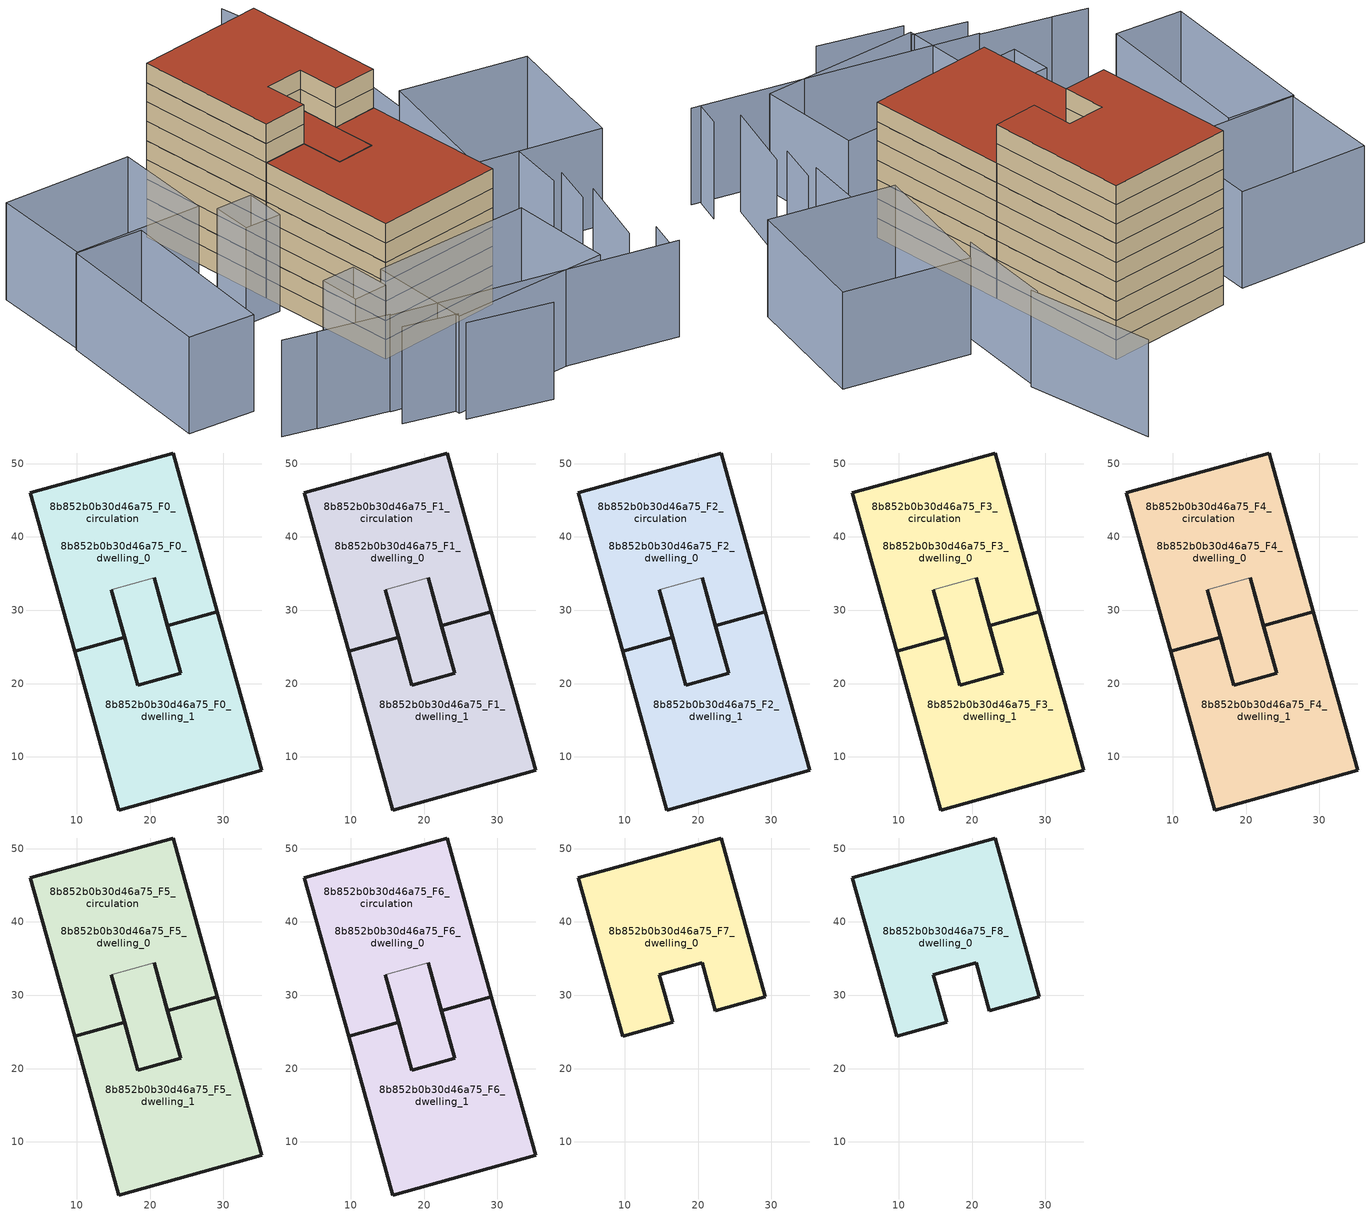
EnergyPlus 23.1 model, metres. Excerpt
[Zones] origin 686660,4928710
8b852b0b30d46a75_F0_dwelling_0
 floor ground (EU_floor_Construction): 20.54,34.4 22.35,27.91 24.16,21.42 18.31,19.79 14.7,32.77 z0; 23.14,51.45 29.16,29.81 22.35,27.91 20.54,34.4 14.7,32.77 16.51,26.28 9.69,24.38 3.67,46.03 z0
 wall outside (EU_wall_Construction): 20.54,34.4 22.35,27.91 29.16,29.81 23.14,51.45 3.67,46.03 9.69,24.38 16.51,26.28 14.7,32.77 z0:3
 wall to 8b852b0b30d46a75_F0_circulation (EU_wall_Construction): 14.7,32.77 20.54,34.4 z0:3
8b852b0b30d46a75_F0_dwelling_1
 floor ground (EU_floor_Construction): 29.16,29.81 35.19,8.16 15.72,2.74 9.69,24.38 16.51,26.28 18.31,19.79 24.16,21.42 22.35,27.91 z0; 20.54,34.4 22.35,27.91 24.16,21.42 18.31,19.79 14.7,32.77 z0
 wall outside (EU_wall_Construction): 35.19,8.16 29.16,29.81 22.35,27.91 24.16,21.42 18.31,19.79 16.51,26.28 9.69,24.38 15.72,2.74 35.19,8.16 z0:3
8b852b0b30d46a75_F0_circulation
 floor ground (EU_floor_Construction): 20.54,34.4 22.35,27.91 24.16,21.42 18.31,19.79 14.7,32.77 z0; 23.14,51.45 29.16,29.81 22.35,27.91 20.54,34.4 14.7,32.77 16.51,26.28 9.69,24.38 3.67,46.03 z0; 29.16,29.81 35.19,8.16 15.72,2.74 9.69,24.38 16.51,26.28 18.31,19.79 24.16,21.42 22.35,27.91 z0
 wall outside (EU_wall_Construction): 14.7,32.77 18.31,19.79 24.16,21.42 20.54,34.4 z0:3
8b852b0b30d46a75_F1_dwelling_0
 floor outside (EU_floor_Construction): 23.14,51.45 29.16,29.81 22.35,27.91 20.54,34.4 14.7,32.77 16.51,26.28 9.69,24.38 3.67,46.03 z3; 20.54,34.4 22.35,27.91 24.16,21.42 18.31,19.79 16.51,26.28 14.7,32.77 z3
 wall outside (EU_wall_Construction): 20.54,34.4 22.35,27.91 29.16,29.81 23.14,51.45 3.67,46.03 9.69,24.38 16.51,26.28 14.7,32.77 z3:6
 wall to 8b852b0b30d46a75_F1_circulation (EU_wall_Construction): 14.7,32.77 20.54,34.4 z3:6
8b852b0b30d46a75_F1_dwelling_1
 floor to 8b852b0b30d46a75_F0_dwelling_1 (EU_floor_Construction): 29.16,29.81 35.19,8.16 15.72,2.74 9.69,24.38 16.51,26.28 18.31,19.79 24.16,21.42 22.35,27.91 z3; 20.54,34.4 22.35,27.91 24.16,21.42 18.31,19.79 16.51,26.28 14.7,32.77 z3
 wall outside (EU_wall_Construction): 35.19,8.16 29.16,29.81 22.35,27.91 24.16,21.42 18.31,19.79 16.51,26.28 9.69,24.38 15.72,2.74 35.19,8.16 z3:6
8b852b0b30d46a75_F1_circulation
 floor outside (EU_floor_Construction): 29.16,29.81 35.19,8.16 15.72,2.74 9.69,24.38 16.51,26.28 18.31,19.79 24.16,21.42 22.35,27.91 z3
 floor to 8b852b0b30d46a75_F0_circulation (EU_floor_Construction): 20.54,34.4 22.35,27.91 24.16,21.42 18.31,19.79 14.7,32.77 z3; 23.14,51.45 29.16,29.81 22.35,27.91 20.54,34.4 14.7,32.77 16.51,26.28 9.69,24.38 3.67,46.03 z3
 wall outside (EU_wall_Construction): 14.7,32.77 18.31,19.79 24.16,21.42 20.54,34.4 z3:6
8b852b0b30d46a75_F2_dwelling_0
 floor outside (EU_floor_Construction): 23.14,51.45 29.16,29.81 22.35,27.91 20.54,34.4 14.7,32.77 16.51,26.28 9.69,24.38 3.67,46.03 z6; 20.54,34.4 22.35,27.91 24.16,21.42 18.31,19.79 16.51,26.28 14.7,32.77 z6
 wall outside (EU_wall_Construction): 20.54,34.4 22.35,27.91 29.16,29.81 23.14,51.45 3.67,46.03 9.69,24.38 16.51,26.28 14.7,32.77 z6:9
 wall to 8b852b0b30d46a75_F2_circulation (EU_wall_Construction): 14.7,32.77 20.54,34.4 z6:9
8b852b0b30d46a75_F2_dwelling_1
 floor to 8b852b0b30d46a75_F1_dwelling_1 (EU_floor_Construction): 29.16,29.81 35.19,8.16 15.72,2.74 9.69,24.38 16.51,26.28 18.31,19.79 24.16,21.42 22.35,27.91 z6; 20.54,34.4 22.35,27.91 24.16,21.42 18.31,19.79 16.51,26.28 14.7,32.77 z6
 wall outside (EU_wall_Construction): 35.19,8.16 29.16,29.81 22.35,27.91 24.16,21.42 18.31,19.79 16.51,26.28 9.69,24.38 15.72,2.74 35.19,8.16 z6:9
8b852b0b30d46a75_F2_circulation
 floor outside (EU_floor_Construction): 29.16,29.81 35.19,8.16 15.72,2.74 9.69,24.38 16.51,26.28 18.31,19.79 24.16,21.42 22.35,27.91 z6
 floor to 8b852b0b30d46a75_F1_circulation (EU_floor_Construction): 20.54,34.4 22.35,27.91 24.16,21.42 18.31,19.79 14.7,32.77 z6; 23.14,51.45 29.16,29.81 22.35,27.91 20.54,34.4 14.7,32.77 16.51,26.28 9.69,24.38 3.67,46.03 z6
 wall outside (EU_wall_Construction): 14.7,32.77 18.31,19.79 24.16,21.42 20.54,34.4 z6:9
8b852b0b30d46a75_F3_dwelling_0
 floor outside (EU_floor_Construction): 23.14,51.45 29.16,29.81 22.35,27.91 20.54,34.4 14.7,32.77 16.51,26.28 9.69,24.38 3.67,46.03 z9; 20.54,34.4 22.35,27.91 24.16,21.42 18.31,19.79 16.51,26.28 14.7,32.77 z9
 wall outside (EU_wall_Construction): 20.54,34.4 22.35,27.91 29.16,29.81 23.14,51.45 3.67,46.03 9.69,24.38 16.51,26.28 14.7,32.77 z9:12
 wall to 8b852b0b30d46a75_F3_circulation (EU_wall_Construction): 14.7,32.77 20.54,34.4 z9:12
8b852b0b30d46a75_F3_dwelling_1
 floor to 8b852b0b30d46a75_F2_dwelling_1 (EU_floor_Construction): 29.16,29.81 35.19,8.16 15.72,2.74 9.69,24.38 16.51,26.28 18.31,19.79 24.16,21.42 22.35,27.91 z9; 20.54,34.4 22.35,27.91 24.16,21.42 18.31,19.79 16.51,26.28 14.7,32.77 z9
 wall outside (EU_wall_Construction): 35.19,8.16 29.16,29.81 22.35,27.91 24.16,21.42 18.31,19.79 16.51,26.28 9.69,24.38 15.72,2.74 35.19,8.16 z9:12
8b852b0b30d46a75_F3_circulation
 floor outside (EU_floor_Construction): 29.16,29.81 35.19,8.16 15.72,2.74 9.69,24.38 16.51,26.28 18.31,19.79 24.16,21.42 22.35,27.91 z9
 floor to 8b852b0b30d46a75_F2_circulation (EU_floor_Construction): 20.54,34.4 22.35,27.91 24.16,21.42 18.31,19.79 14.7,32.77 z9; 23.14,51.45 29.16,29.81 22.35,27.91 20.54,34.4 14.7,32.77 16.51,26.28 9.69,24.38 3.67,46.03 z9
 wall outside (EU_wall_Construction): 14.7,32.77 18.31,19.79 24.16,21.42 20.54,34.4 z9:12
8b852b0b30d46a75_F4_dwelling_0
 floor outside (EU_floor_Construction): 23.14,51.45 29.16,29.81 22.35,27.91 20.54,34.4 14.7,32.77 16.51,26.28 9.69,24.38 3.67,46.03 z12; 20.54,34.4 22.35,27.91 24.16,21.42 18.31,19.79 16.51,26.28 14.7,32.77 z12
 wall outside (EU_wall_Construction): 20.54,34.4 22.35,27.91 29.16,29.81 23.14,51.45 3.67,46.03 9.69,24.38 16.51,26.28 14.7,32.77 z12:15
 wall to 8b852b0b30d46a75_F4_circulation (EU_wall_Construction): 14.7,32.77 20.54,34.4 z12:15
8b852b0b30d46a75_F4_dwelling_1
 floor to 8b852b0b30d46a75_F3_dwelling_1 (EU_floor_Construction): 29.16,29.81 35.19,8.16 15.72,2.74 9.69,24.38 16.51,26.28 18.31,19.79 24.16,21.42 22.35,27.91 z12; 20.54,34.4 22.35,27.91 24.16,21.42 18.31,19.79 16.51,26.28 14.7,32.77 z12
 wall outside (EU_wall_Construction): 35.19,8.16 29.16,29.81 22.35,27.91 24.16,21.42 18.31,19.79 16.51,26.28 9.69,24.38 15.72,2.74 35.19,8.16 z12:15
8b852b0b30d46a75_F4_circulation
 floor outside (EU_floor_Construction): 29.16,29.81 35.19,8.16 15.72,2.74 9.69,24.38 16.51,26.28 18.31,19.79 24.16,21.42 22.35,27.91 z12
 floor to 8b852b0b30d46a75_F3_circulation (EU_floor_Construction): 20.54,34.4 22.35,27.91 24.16,21.42 18.31,19.79 14.7,32.77 z12; 23.14,51.45 29.16,29.81 22.35,27.91 20.54,34.4 14.7,32.77 16.51,26.28 9.69,24.38 3.67,46.03 z12
 wall outside (EU_wall_Construction): 14.7,32.77 18.31,19.79 24.16,21.42 20.54,34.4 z12:15
8b852b0b30d46a75_F5_dwelling_0
 floor outside (EU_floor_Construction): 23.14,51.45 29.16,29.81 22.35,27.91 20.54,34.4 14.7,32.77 16.51,26.28 9.69,24.38 3.67,46.03 z15; 20.54,34.4 22.35,27.91 24.16,21.42 18.31,19.79 16.51,26.28 14.7,32.77 z15
 wall outside (EU_wall_Construction): 20.54,34.4 22.35,27.91 29.16,29.81 23.14,51.45 3.67,46.03 9.69,24.38 16.51,26.28 14.7,32.77 z15:18
 wall to 8b852b0b30d46a75_F5_circulation (EU_wall_Construction): 14.7,32.77 20.54,34.4 z15:18
8b852b0b30d46a75_F5_dwelling_1
 floor to 8b852b0b30d46a75_F4_dwelling_1 (EU_floor_Construction): 29.16,29.81 35.19,8.16 15.72,2.74 9.69,24.38 16.51,26.28 18.31,19.79 24.16,21.42 22.35,27.91 z15; 20.54,34.4 22.35,27.91 24.16,21.42 18.31,19.79 16.51,26.28 14.7,32.77 z15
 wall outside (EU_wall_Construction): 35.19,8.16 29.16,29.81 22.35,27.91 24.16,21.42 18.31,19.79 16.51,26.28 9.69,24.38 15.72,2.74 35.19,8.16 z15:18
8b852b0b30d46a75_F5_circulation
 floor outside (EU_floor_Construction): 29.16,29.81 35.19,8.16 15.72,2.74 9.69,24.38 16.51,26.28 18.31,19.79 24.16,21.42 22.35,27.91 z15
 floor to 8b852b0b30d46a75_F4_circulation (EU_floor_Construction): 20.54,34.4 22.35,27.91 24.16,21.42 18.31,19.79 14.7,32.77 z15; 23.14,51.45 29.16,29.81 22.35,27.91 20.54,34.4 14.7,32.77 16.51,26.28 9.69,24.38 3.67,46.03 z15
 wall outside (EU_wall_Construction): 14.7,32.77 18.31,19.79 24.16,21.42 20.54,34.4 z15:18
8b852b0b30d46a75_F6_dwelling_0
 floor outside (EU_floor_Construction): 23.14,51.45 29.16,29.81 22.35,27.91 20.54,34.4 14.7,32.77 16.51,26.28 9.69,24.38 3.67,46.03 z18; 20.54,34.4 22.35,27.91 24.16,21.42 18.31,19.79 16.51,26.28 14.7,32.77 z18
 wall outside (EU_wall_Construction): 20.54,34.4 22.35,27.91 29.16,29.81 23.14,51.45 3.67,46.03 9.69,24.38 16.51,26.28 14.7,32.77 z18:21
 wall to 8b852b0b30d46a75_F6_circulation (EU_wall_Construction): 14.7,32.77 20.54,34.4 z18:21
 roof outside (EU_floor_Construction): 24.16,21.42 22.35,27.91 20.54,34.4 14.7,32.77 16.51,26.28 18.31,19.79 z21
8b852b0b30d46a75_F6_dwelling_1
 floor to 8b852b0b30d46a75_F5_dwelling_1 (EU_floor_Construction): 29.16,29.81 35.19,8.16 15.72,2.74 9.69,24.38 16.51,26.28 18.31,19.79 24.16,21.42 22.35,27.91 z18; 20.54,34.4 22.35,27.91 24.16,21.42 18.31,19.79 16.51,26.28 14.7,32.77 z18
 wall outside (EU_wall_Construction): 35.19,8.16 29.16,29.81 22.35,27.91 24.16,21.42 18.31,19.79 16.51,26.28 9.69,24.38 15.72,2.74 35.19,8.16 z18:21
 roof outside (EU_roof_Construction): 35.19,8.16 29.16,29.81 22.35,27.91 24.16,21.42 18.31,19.79 16.51,26.28 9.69,24.38 15.72,2.74 z21; 24.16,21.42 22.35,27.91 20.54,34.4 14.7,32.77 18.31,19.79 z21
8b852b0b30d46a75_F6_circulation
 floor outside (EU_floor_Construction): 29.16,29.81 35.19,8.16 15.72,2.74 9.69,24.38 16.51,26.28 18.31,19.79 24.16,21.42 22.35,27.91 z18
 floor to 8b852b0b30d46a75_F5_circulation (EU_floor_Construction): 20.54,34.4 22.35,27.91 24.16,21.42 18.31,19.79 14.7,32.77 z18; 23.14,51.45 29.16,29.81 22.35,27.91 20.54,34.4 14.7,32.77 16.51,26.28 9.69,24.38 3.67,46.03 z18
 wall outside (EU_wall_Construction): 14.7,32.77 18.31,19.79 24.16,21.42 20.54,34.4 z18:21
 roof outside (EU_roof_Construction): 29.16,29.81 23.14,51.45 3.67,46.03 9.69,24.38 16.51,26.28 14.7,32.77 20.54,34.4 22.35,27.91 z21; 24.16,21.42 22.35,27.91 20.54,34.4 14.7,32.77 18.31,19.79 z21; 35.19,8.16 29.16,29.81 22.35,27.91 24.16,21.42 18.31,19.79 16.51,26.28 9.69,24.38 15.72,2.74 z21
8b852b0b30d46a75_F7_dwelling_0
 floor to 8b852b0b30d46a75_F6_dwelling_0 (EU_floor_Construction): 23.14,51.45 29.16,29.81 22.35,27.91 20.54,34.4 14.7,32.77 16.51,26.28 9.69,24.38 3.67,46.03 z21
 wall outside (EU_wall_Construction): 23.14,51.45 3.67,46.03 9.69,24.38 16.51,26.28 14.7,32.77 20.54,34.4 22.35,27.91 29.16,29.81 23.14,51.45 z21:24
8b852b0b30d46a75_F8_dwelling_0
 floor to 8b852b0b30d46a75_F7_dwelling_0 (EU_floor_Construction): 23.14,51.45 29.16,29.81 22.35,27.91 20.54,34.4 14.7,32.77 16.51,26.28 9.69,24.38 3.67,46.03 z24
 wall outside (EU_wall_Construction): 23.14,51.45 3.67,46.03 9.69,24.38 16.51,26.28 14.7,32.77 20.54,34.4 22.35,27.91 29.16,29.81 23.14,51.45 z24:27
 roof outside (EU_roof_Construction): 29.16,29.81 23.14,51.45 3.67,46.03 9.69,24.38 16.51,26.28 14.7,32.77 20.54,34.4 22.35,27.91 z27
shading: 17.34,-16.12 30.09,-17.31 / 9.36,-12.89 17.57,-13.63 / 9.52,-9.48 52.57,-11.47 / -6.24,-7.99 -0.99,-8.4 / -1.07,-8.46 9.64,-9.27 / 51.18,-11.18 51.69,-6.9 / 47.73,-6.64 49.25,5.77 / 46.97,4.59 47.64,11.55 / 45.66,10.23 45.4,19.19 / 37.31,37.2 35.94,52.69 / 36.44,52.05 29.26,70.99 / -8.51,26.09 -6.24,-0.35 / -6.24,-0.35 -16.65,-1.24 / -16.65,-1.24 -18.92,25.2 / -18.92,25.2 -8.51,26.09 / -20.63,41.19 -0.64,43.63 / -0.64,43.63 1.29,27.79 / 1.29,27.79 -18.7,25.36 / -18.7,25.36 -20.63,41.19 / 14.25,1.51 38.48,6.26 / 38.48,6.26 41.58,-9.54 / 41.58,-9.54 17.35,-14.29 / 17.35,-14.29 14.25,1.51 / 11.36,3.87 12.78,-2.43 / 12.78,-2.43 7.55,-3.61 / 7.55,-3.61 6.13,2.69 / 6.13,2.69 11.36,3.87 / 9.55,20.53 4.02,19.73 / 4.02,19.73 3.12,26 / 3.12,26 8.65,26.8 / 8.65,26.8 9.55,20.53 / 39.33,40.7 58.58,40.18 / 58.58,40.18 58,18.85 / 58,18.85 38.75,19.37 / 38.75,19.37 39.33,40.7 z0:15
[Building]
EU S2 Campaign: North Axis=0; Terrain=City; Solar Distribution=FullExterior
[Site:Location]
Bologna: Latitude=44.5; Longitude=11.25; Time Zone=1; Elevation=37
[SizingPeriod:WeatherFileDays]
AnnualSizingPeriod: Begin Month=1; Begin Day of Month=1; End Month=12; End Day of Month=31; Day of Week for Start Day=Monday; Use Weather File Daylight Saving Period=No; Use Weather File Rain and Snow Indicators=No
[MATERIAL]
EU_InternalMass_Material: Roughness=MediumRough; Thickness=0.1; Conductivity=1; Density=1800; Specific Heat=900; Thermal Absorptance=0.9; Solar Absorptance=0.7; Visible Absorptance=0.7
[MATERIAL:NOMASS] Roughness=MediumRough; Thermal Absorptance=0.9; Solar Absorptance=0.7; Visible Absorptance=0.7
Name | Thermal Resistance
EU_wall_NoMass | 0.905828
EU_roof_NoMass | 0.37593
EU_floor_NoMass | 0.67114
[CONSTRUCTION]
EU_wall_Construction: EU_wall_NoMass
EU_roof_Construction: EU_roof_NoMass
EU_floor_Construction: EU_floor_NoMass
EU_InternalMass_Construction: EU_InternalMass_Material
[ZONE] Type=1; Multiplier=1; Ceiling Height=autocalculate; Floor Area=autocalculate; Part of Total Floor Area=Yes
Name | Volume
8b852b0b30d46a75_F0_dwelling_0; 8b852b0b30d46a75_F1_dwelling_0; 8b852b0b30d46a75_F2_dwelling_0; 8b852b0b30d46a75_F3_dwelling_0; 8b852b0b30d46a75_F4_dwelling_0; 8b852b0b30d46a75_F5_dwelling_0; 8b852b0b30d46a75_F6_dwelling_0; 8b852b0b30d46a75_F0_dwelling_1; 8b852b0b30d46a75_F1_dwelling_1; 8b852b0b30d46a75_F2_dwelling_1; 8b852b0b30d46a75_F3_dwelling_1; 8b852b0b30d46a75_F4_dwelling_1; 8b852b0b30d46a75_F5_dwelling_1; 8b852b0b30d46a75_F6_dwelling_1 | 1484.76
8b852b0b30d46a75_F7_dwelling_0; 8b852b0b30d46a75_F8_dwelling_0 | 1239.57
8b852b0b30d46a75_F0_circulation; 8b852b0b30d46a75_F1_circulation; 8b852b0b30d46a75_F2_circulation; 8b852b0b30d46a75_F3_circulation; 8b852b0b30d46a75_F4_circulation; 8b852b0b30d46a75_F5_circulation; 8b852b0b30d46a75_F6_circulation | 2724.33
[INTERNALMASS] Construction=EU_InternalMass_Construction
Name | Zone or ZoneList | Surface Area
8b852b0b30d46a75_F0_dwelling_0_EU_InternalMass | 8b852b0b30d46a75_F0_dwelling_0 | 413.191
8b852b0b30d46a75_F0_dwelling_1_EU_InternalMass | 8b852b0b30d46a75_F0_dwelling_1 | 413.191
8b852b0b30d46a75_F1_dwelling_0_EU_InternalMass | 8b852b0b30d46a75_F1_dwelling_0 | 413.191
8b852b0b30d46a75_F1_dwelling_1_EU_InternalMass | 8b852b0b30d46a75_F1_dwelling_1 | 413.191
8b852b0b30d46a75_F2_dwelling_0_EU_InternalMass | 8b852b0b30d46a75_F2_dwelling_0 | 413.191
8b852b0b30d46a75_F2_dwelling_1_EU_InternalMass | 8b852b0b30d46a75_F2_dwelling_1 | 413.191
8b852b0b30d46a75_F3_dwelling_0_EU_InternalMass | 8b852b0b30d46a75_F3_dwelling_0 | 413.191
8b852b0b30d46a75_F3_dwelling_1_EU_InternalMass | 8b852b0b30d46a75_F3_dwelling_1 | 413.191
8b852b0b30d46a75_F4_dwelling_0_EU_InternalMass | 8b852b0b30d46a75_F4_dwelling_0 | 413.191
8b852b0b30d46a75_F4_dwelling_1_EU_InternalMass | 8b852b0b30d46a75_F4_dwelling_1 | 413.191
8b852b0b30d46a75_F5_dwelling_0_EU_InternalMass | 8b852b0b30d46a75_F5_dwelling_0 | 413.191
8b852b0b30d46a75_F5_dwelling_1_EU_InternalMass | 8b852b0b30d46a75_F5_dwelling_1 | 413.191
8b852b0b30d46a75_F6_dwelling_0_EU_InternalMass | 8b852b0b30d46a75_F6_dwelling_0 | 413.191
8b852b0b30d46a75_F6_dwelling_1_EU_InternalMass | 8b852b0b30d46a75_F6_dwelling_1 | 413.191
8b852b0b30d46a75_F7_dwelling_0_EU_InternalMass | 8b852b0b30d46a75_F7_dwelling_0 | 908.449
8b852b0b30d46a75_F8_dwelling_0_EU_InternalMass | 8b852b0b30d46a75_F8_dwelling_0 | 908.449
[OTHEREQUIPMENT] Fuel Type=Electricity; Design Level Calculation Method=Watts/Area; Power per Zone Floor Area=1; Fraction Latent=0; Fraction Radiant=0; Fraction Lost=0; Carbon Dioxide Generation Rate=0; EndUse Subcategory=EU_Step8_InternalGains
Name | Zone or ZoneList or Space or SpaceList | Schedule
EU_Step8_InternalGain_8b852b0b30d46a75_F0_dwelling_0_f000 | 8b852b0b30d46a75_F0_dwelling_0 | EU_Step8_GainSchedule_8b852b0b30d46a75_F0_dwelling_0_f000
EU_Step8_InternalGain_8b852b0b30d46a75_F0_dwelling_1_f000 | 8b852b0b30d46a75_F0_dwelling_1 | EU_Step8_GainSchedule_8b852b0b30d46a75_F0_dwelling_1_f000
EU_Step8_InternalGain_8b852b0b30d46a75_F1_dwelling_0_f000 | 8b852b0b30d46a75_F1_dwelling_0 | EU_Step8_GainSchedule_8b852b0b30d46a75_F1_dwelling_0_f000
EU_Step8_InternalGain_8b852b0b30d46a75_F1_dwelling_1_f000 | 8b852b0b30d46a75_F1_dwelling_1 | EU_Step8_GainSchedule_8b852b0b30d46a75_F1_dwelling_1_f000
EU_Step8_InternalGain_8b852b0b30d46a75_F2_dwelling_0_f000 | 8b852b0b30d46a75_F2_dwelling_0 | EU_Step8_GainSchedule_8b852b0b30d46a75_F2_dwelling_0_f000
EU_Step8_InternalGain_8b852b0b30d46a75_F2_dwelling_1_f000 | 8b852b0b30d46a75_F2_dwelling_1 | EU_Step8_GainSchedule_8b852b0b30d46a75_F2_dwelling_1_f000
EU_Step8_InternalGain_8b852b0b30d46a75_F3_dwelling_0_f000 | 8b852b0b30d46a75_F3_dwelling_0 | EU_Step8_GainSchedule_8b852b0b30d46a75_F3_dwelling_0_f000
EU_Step8_InternalGain_8b852b0b30d46a75_F3_dwelling_1_f000 | 8b852b0b30d46a75_F3_dwelling_1 | EU_Step8_GainSchedule_8b852b0b30d46a75_F3_dwelling_1_f000
EU_Step8_InternalGain_8b852b0b30d46a75_F4_dwelling_0_f000 | 8b852b0b30d46a75_F4_dwelling_0 | EU_Step8_GainSchedule_8b852b0b30d46a75_F4_dwelling_0_f000
EU_Step8_InternalGain_8b852b0b30d46a75_F4_dwelling_1_f000 | 8b852b0b30d46a75_F4_dwelling_1 | EU_Step8_GainSchedule_8b852b0b30d46a75_F4_dwelling_1_f000
EU_Step8_InternalGain_8b852b0b30d46a75_F5_dwelling_0_f000 | 8b852b0b30d46a75_F5_dwelling_0 | EU_Step8_GainSchedule_8b852b0b30d46a75_F5_dwelling_0_f000
EU_Step8_InternalGain_8b852b0b30d46a75_F5_dwelling_1_f000 | 8b852b0b30d46a75_F5_dwelling_1 | EU_Step8_GainSchedule_8b852b0b30d46a75_F5_dwelling_1_f000
EU_Step8_InternalGain_8b852b0b30d46a75_F6_dwelling_0_f000 | 8b852b0b30d46a75_F6_dwelling_0 | EU_Step8_GainSchedule_8b852b0b30d46a75_F6_dwelling_0_f000
EU_Step8_InternalGain_8b852b0b30d46a75_F6_dwelling_1_f000 | 8b852b0b30d46a75_F6_dwelling_1 | EU_Step8_GainSchedule_8b852b0b30d46a75_F6_dwelling_1_f000
EU_Step8_InternalGain_8b852b0b30d46a75_F7_dwelling_0_f000 | 8b852b0b30d46a75_F7_dwelling_0 | EU_Step8_GainSchedule_8b852b0b30d46a75_F7_dwelling_0_f000
EU_Step8_InternalGain_8b852b0b30d46a75_F8_dwelling_0_f000 | 8b852b0b30d46a75_F8_dwelling_0 | EU_Step8_GainSchedule_8b852b0b30d46a75_F8_dwelling_0_f000
[ZONEINFILTRATION:DESIGNFLOWRATE] Schedule=EU_AlwaysOn; Design Flow Rate Calculation Method=Flow/Area; Flow Rate per Floor Area=0.0005; Constant Term Coefficient=1; Temperature Term Coefficient=0; Velocity Term Coefficient=0; Velocity Squared Term Coefficient=0
Name | Zone or ZoneList or Space or SpaceList
EU_Circulation_Infiltration_8b852b0b30d46a75_F0_circulation | 8b852b0b30d46a75_F0_circulation
EU_Circulation_Infiltration_8b852b0b30d46a75_F1_circulation | 8b852b0b30d46a75_F1_circulation
EU_Circulation_Infiltration_8b852b0b30d46a75_F2_circulation | 8b852b0b30d46a75_F2_circulation
EU_Circulation_Infiltration_8b852b0b30d46a75_F3_circulation | 8b852b0b30d46a75_F3_circulation
EU_Circulation_Infiltration_8b852b0b30d46a75_F4_circulation | 8b852b0b30d46a75_F4_circulation
EU_Circulation_Infiltration_8b852b0b30d46a75_F5_circulation | 8b852b0b30d46a75_F5_circulation
EU_Circulation_Infiltration_8b852b0b30d46a75_F6_circulation | 8b852b0b30d46a75_F6_circulation
[ZONEVENTILATION:DESIGNFLOWRATE] Schedule=EU_AlwaysOn; Design Flow Rate Calculation Method=AirChanges/Hour; Air Changes per Hour=0.73129; Ventilation Type=Natural; Fan Pressure Rise=0; Fan Total Efficiency=1; Constant Term Coefficient=1; Temperature Term Coefficient=0; Velocity Term Coefficient=0; Velocity Squared Term Coefficient=0; Minimum Indoor Temperature=-100; Maximum Indoor Temperature=100; Delta Temperature=-100; Minimum Outdoor Temperature=-100; Maximum Outdoor Temperature=100; Maximum Wind Speed=40
Name | Zone or ZoneList or Space or SpaceList
EU_ConstantAir_8b852b0b30d46a75_F0_dwelling_0 | 8b852b0b30d46a75_F0_dwelling_0
EU_ConstantAir_8b852b0b30d46a75_F0_dwelling_1 | 8b852b0b30d46a75_F0_dwelling_1
EU_ConstantAir_8b852b0b30d46a75_F1_dwelling_0 | 8b852b0b30d46a75_F1_dwelling_0
EU_ConstantAir_8b852b0b30d46a75_F1_dwelling_1 | 8b852b0b30d46a75_F1_dwelling_1
EU_ConstantAir_8b852b0b30d46a75_F2_dwelling_0 | 8b852b0b30d46a75_F2_dwelling_0
EU_ConstantAir_8b852b0b30d46a75_F2_dwelling_1 | 8b852b0b30d46a75_F2_dwelling_1
EU_ConstantAir_8b852b0b30d46a75_F3_dwelling_0 | 8b852b0b30d46a75_F3_dwelling_0
EU_ConstantAir_8b852b0b30d46a75_F3_dwelling_1 | 8b852b0b30d46a75_F3_dwelling_1
EU_ConstantAir_8b852b0b30d46a75_F4_dwelling_0 | 8b852b0b30d46a75_F4_dwelling_0
EU_ConstantAir_8b852b0b30d46a75_F4_dwelling_1 | 8b852b0b30d46a75_F4_dwelling_1
EU_ConstantAir_8b852b0b30d46a75_F5_dwelling_0 | 8b852b0b30d46a75_F5_dwelling_0
EU_ConstantAir_8b852b0b30d46a75_F5_dwelling_1 | 8b852b0b30d46a75_F5_dwelling_1
EU_ConstantAir_8b852b0b30d46a75_F6_dwelling_0 | 8b852b0b30d46a75_F6_dwelling_0
EU_ConstantAir_8b852b0b30d46a75_F6_dwelling_1 | 8b852b0b30d46a75_F6_dwelling_1
EU_ConstantAir_8b852b0b30d46a75_F7_dwelling_0 | 8b852b0b30d46a75_F7_dwelling_0
EU_ConstantAir_8b852b0b30d46a75_F8_dwelling_0 | 8b852b0b30d46a75_F8_dwelling_0
[HVACTEMPLATE:THERMOSTAT] Constant Heating Setpoint=20; Constant Cooling Setpoint=50
EU_HeatOnly_8b852b0b30d46a75_F0_dwelling_0; EU_HeatOnly_8b852b0b30d46a75_F0_dwelling_1; EU_HeatOnly_8b852b0b30d46a75_F1_dwelling_0; EU_HeatOnly_8b852b0b30d46a75_F1_dwelling_1; EU_HeatOnly_8b852b0b30d46a75_F2_dwelling_0; EU_HeatOnly_8b852b0b30d46a75_F2_dwelling_1; EU_HeatOnly_8b852b0b30d46a75_F3_dwelling_0; EU_HeatOnly_8b852b0b30d46a75_F3_dwelling_1; EU_HeatOnly_8b852b0b30d46a75_F4_dwelling_0; EU_HeatOnly_8b852b0b30d46a75_F4_dwelling_1; EU_HeatOnly_8b852b0b30d46a75_F5_dwelling_0; EU_HeatOnly_8b852b0b30d46a75_F5_dwelling_1; EU_HeatOnly_8b852b0b30d46a75_F6_dwelling_0; EU_HeatOnly_8b852b0b30d46a75_F6_dwelling_1; EU_HeatOnly_8b852b0b30d46a75_F7_dwelling_0; EU_HeatOnly_8b852b0b30d46a75_F8_dwelling_0
[HVACTEMPLATE:ZONE:IDEALLOADSAIRSYSTEM] System Availability Schedule=EU_AlwaysOn; Maximum Heating Supply Air Temperature=50; Minimum Cooling Supply Air Temperature=13; Maximum Heating Supply Air Humidity Ratio=0.0156; Minimum Cooling Supply Air Humidity Ratio=0.0077; Heating Limit=NoLimit; Cooling Limit=NoLimit; Heating Availability Schedule=EU_AlwaysOn; Cooling Availability Schedule=EU_CoolingOff; Dehumidification Control Type=ConstantSensibleHeatRatio; Cooling Sensible Heat Ratio=0.7; Dehumidification Setpoint=60; Humidification Control Type=None; Humidification Setpoint=30; Outdoor Air Method=None; Outdoor Air Flow Rate per Person=0.00944; Outdoor Air Flow Rate per Zone Floor Area=0; Outdoor Air Flow Rate per Zone=0; Demand Controlled Ventilation Type=None; Outdoor Air Economizer Type=NoEconomizer; Heat Recovery Type=None; Sensible Heat Recovery Effectiveness=0.7; Latent Heat Recovery Effectiveness=0.65
Name | Template Thermostat
8b852b0b30d46a75_F0_dwelling_0 | EU_HeatOnly_8b852b0b30d46a75_F0_dwelling_0
8b852b0b30d46a75_F0_dwelling_1 | EU_HeatOnly_8b852b0b30d46a75_F0_dwelling_1
8b852b0b30d46a75_F1_dwelling_0 | EU_HeatOnly_8b852b0b30d46a75_F1_dwelling_0
8b852b0b30d46a75_F1_dwelling_1 | EU_HeatOnly_8b852b0b30d46a75_F1_dwelling_1
8b852b0b30d46a75_F2_dwelling_0 | EU_HeatOnly_8b852b0b30d46a75_F2_dwelling_0
8b852b0b30d46a75_F2_dwelling_1 | EU_HeatOnly_8b852b0b30d46a75_F2_dwelling_1
8b852b0b30d46a75_F3_dwelling_0 | EU_HeatOnly_8b852b0b30d46a75_F3_dwelling_0
8b852b0b30d46a75_F3_dwelling_1 | EU_HeatOnly_8b852b0b30d46a75_F3_dwelling_1
8b852b0b30d46a75_F4_dwelling_0 | EU_HeatOnly_8b852b0b30d46a75_F4_dwelling_0
8b852b0b30d46a75_F4_dwelling_1 | EU_HeatOnly_8b852b0b30d46a75_F4_dwelling_1
8b852b0b30d46a75_F5_dwelling_0 | EU_HeatOnly_8b852b0b30d46a75_F5_dwelling_0
8b852b0b30d46a75_F5_dwelling_1 | EU_HeatOnly_8b852b0b30d46a75_F5_dwelling_1
8b852b0b30d46a75_F6_dwelling_0 | EU_HeatOnly_8b852b0b30d46a75_F6_dwelling_0
8b852b0b30d46a75_F6_dwelling_1 | EU_HeatOnly_8b852b0b30d46a75_F6_dwelling_1
8b852b0b30d46a75_F7_dwelling_0 | EU_HeatOnly_8b852b0b30d46a75_F7_dwelling_0
8b852b0b30d46a75_F8_dwelling_0 | EU_HeatOnly_8b852b0b30d46a75_F8_dwelling_0
[SIZING:ZONE] Zone Cooling Design Supply Air Temperature Input Method=SupplyAirTemperature; Zone Cooling Design Supply Air Temperature=13; Zone Heating Design Supply Air Temperature Input Method=SupplyAirTemperature; Zone Heating Design Supply Air Temperature=50; Zone Cooling Design Supply Air Humidity Ratio=0.008; Zone Heating Design Supply Air Humidity Ratio=0.008; Cooling Design Air Flow Method=DesignDay; Cooling Design Air Flow Rate=0; Cooling Minimum Air Flow per Zone Floor Area=0.000762; Cooling Minimum Air Flow=0; Cooling Minimum Air Flow Fraction=0.2; Heating Design Air Flow Method=DesignDay; Heating Design Air Flow Rate=0; Heating Maximum Air Flow per Zone Floor Area=0.002032; Heating Maximum Air Flow=0.141576; Heating Maximum Air Flow Fraction=0.3; Account for Dedicated Outdoor Air System=No; Dedicated Outdoor Air System Control Strategy=NeutralSupplyAir; Dedicated Outdoor Air Low Setpoint Temperature for Design=autosize; Dedicated Outdoor Air High Setpoint Temperature for Design=autosize; Zone Load Sizing Method=Sensible Load Only No Latent Load; Zone Latent Cooling Design Supply Air Humidity Ratio Input Method=HumidityRatioDifference; Zone Cooling Design Supply Air Humidity Ratio Difference=0.005; Zone Latent Heating Design Supply Air Humidity Ratio Input Method=HumidityRatioDifference; Zone Humidification Design Supply Air Humidity Ratio Difference=0.005
8b852b0b30d46a75_F0_dwelling_0; 8b852b0b30d46a75_F0_dwelling_1; 8b852b0b30d46a75_F1_dwelling_0; 8b852b0b30d46a75_F1_dwelling_1; 8b852b0b30d46a75_F2_dwelling_0; 8b852b0b30d46a75_F2_dwelling_1; 8b852b0b30d46a75_F3_dwelling_0; 8b852b0b30d46a75_F3_dwelling_1; 8b852b0b30d46a75_F4_dwelling_0; 8b852b0b30d46a75_F4_dwelling_1; 8b852b0b30d46a75_F5_dwelling_0; 8b852b0b30d46a75_F5_dwelling_1; 8b852b0b30d46a75_F6_dwelling_0; 8b852b0b30d46a75_F6_dwelling_1; 8b852b0b30d46a75_F7_dwelling_0; 8b852b0b30d46a75_F8_dwelling_0
[SCHEDULE:CONSTANT]
Name | Hourly Value
EU_AlwaysOn | 1
EU_CoolingOff | 0
[SCHEDULE:FILE] Column Number=1; Rows to Skip at Top=0; Number of Hours of Data=8760; Column Separator=Comma; Interpolate to Timestep=No; Minutes per Item=60; Adjust Schedule for Daylight Savings=Yes
Name | File
EU_Step8_GainSchedule_8b852b0b30d46a75_F0_dwelling_0_f000 | ../../schedules/8b852b0b30d46a75/8b852b0b30d46a75_F0_dwelling_0_f000_gain.csv
EU_Step8_GainSchedule_8b852b0b30d46a75_F0_dwelling_1_f000 | ../../schedules/8b852b0b30d46a75/8b852b0b30d46a75_F0_dwelling_1_f000_gain.csv
EU_Step8_GainSchedule_8b852b0b30d46a75_F1_dwelling_0_f000 | ../../schedules/8b852b0b30d46a75/8b852b0b30d46a75_F1_dwelling_0_f000_gain.csv
EU_Step8_GainSchedule_8b852b0b30d46a75_F1_dwelling_1_f000 | ../../schedules/8b852b0b30d46a75/8b852b0b30d46a75_F1_dwelling_1_f000_gain.csv
EU_Step8_GainSchedule_8b852b0b30d46a75_F2_dwelling_0_f000 | ../../schedules/8b852b0b30d46a75/8b852b0b30d46a75_F2_dwelling_0_f000_gain.csv
EU_Step8_GainSchedule_8b852b0b30d46a75_F2_dwelling_1_f000 | ../../schedules/8b852b0b30d46a75/8b852b0b30d46a75_F2_dwelling_1_f000_gain.csv
EU_Step8_GainSchedule_8b852b0b30d46a75_F3_dwelling_0_f000 | ../../schedules/8b852b0b30d46a75/8b852b0b30d46a75_F3_dwelling_0_f000_gain.csv
EU_Step8_GainSchedule_8b852b0b30d46a75_F3_dwelling_1_f000 | ../../schedules/8b852b0b30d46a75/8b852b0b30d46a75_F3_dwelling_1_f000_gain.csv
EU_Step8_GainSchedule_8b852b0b30d46a75_F4_dwelling_0_f000 | ../../schedules/8b852b0b30d46a75/8b852b0b30d46a75_F4_dwelling_0_f000_gain.csv
EU_Step8_GainSchedule_8b852b0b30d46a75_F4_dwelling_1_f000 | ../../schedules/8b852b0b30d46a75/8b852b0b30d46a75_F4_dwelling_1_f000_gain.csv
EU_Step8_GainSchedule_8b852b0b30d46a75_F5_dwelling_0_f000 | ../../schedules/8b852b0b30d46a75/8b852b0b30d46a75_F5_dwelling_0_f000_gain.csv
EU_Step8_GainSchedule_8b852b0b30d46a75_F5_dwelling_1_f000 | ../../schedules/8b852b0b30d46a75/8b852b0b30d46a75_F5_dwelling_1_f000_gain.csv
EU_Step8_GainSchedule_8b852b0b30d46a75_F6_dwelling_0_f000 | ../../schedules/8b852b0b30d46a75/8b852b0b30d46a75_F6_dwelling_0_f000_gain.csv
EU_Step8_GainSchedule_8b852b0b30d46a75_F6_dwelling_1_f000 | ../../schedules/8b852b0b30d46a75/8b852b0b30d46a75_F6_dwelling_1_f000_gain.csv
EU_Step8_GainSchedule_8b852b0b30d46a75_F7_dwelling_0_f000 | ../../schedules/8b852b0b30d46a75/8b852b0b30d46a75_F7_dwelling_0_f000_gain.csv
EU_Step8_GainSchedule_8b852b0b30d46a75_F8_dwelling_0_f000 | ../../schedules/8b852b0b30d46a75/8b852b0b30d46a75_F8_dwelling_0_f000_gain.csv
